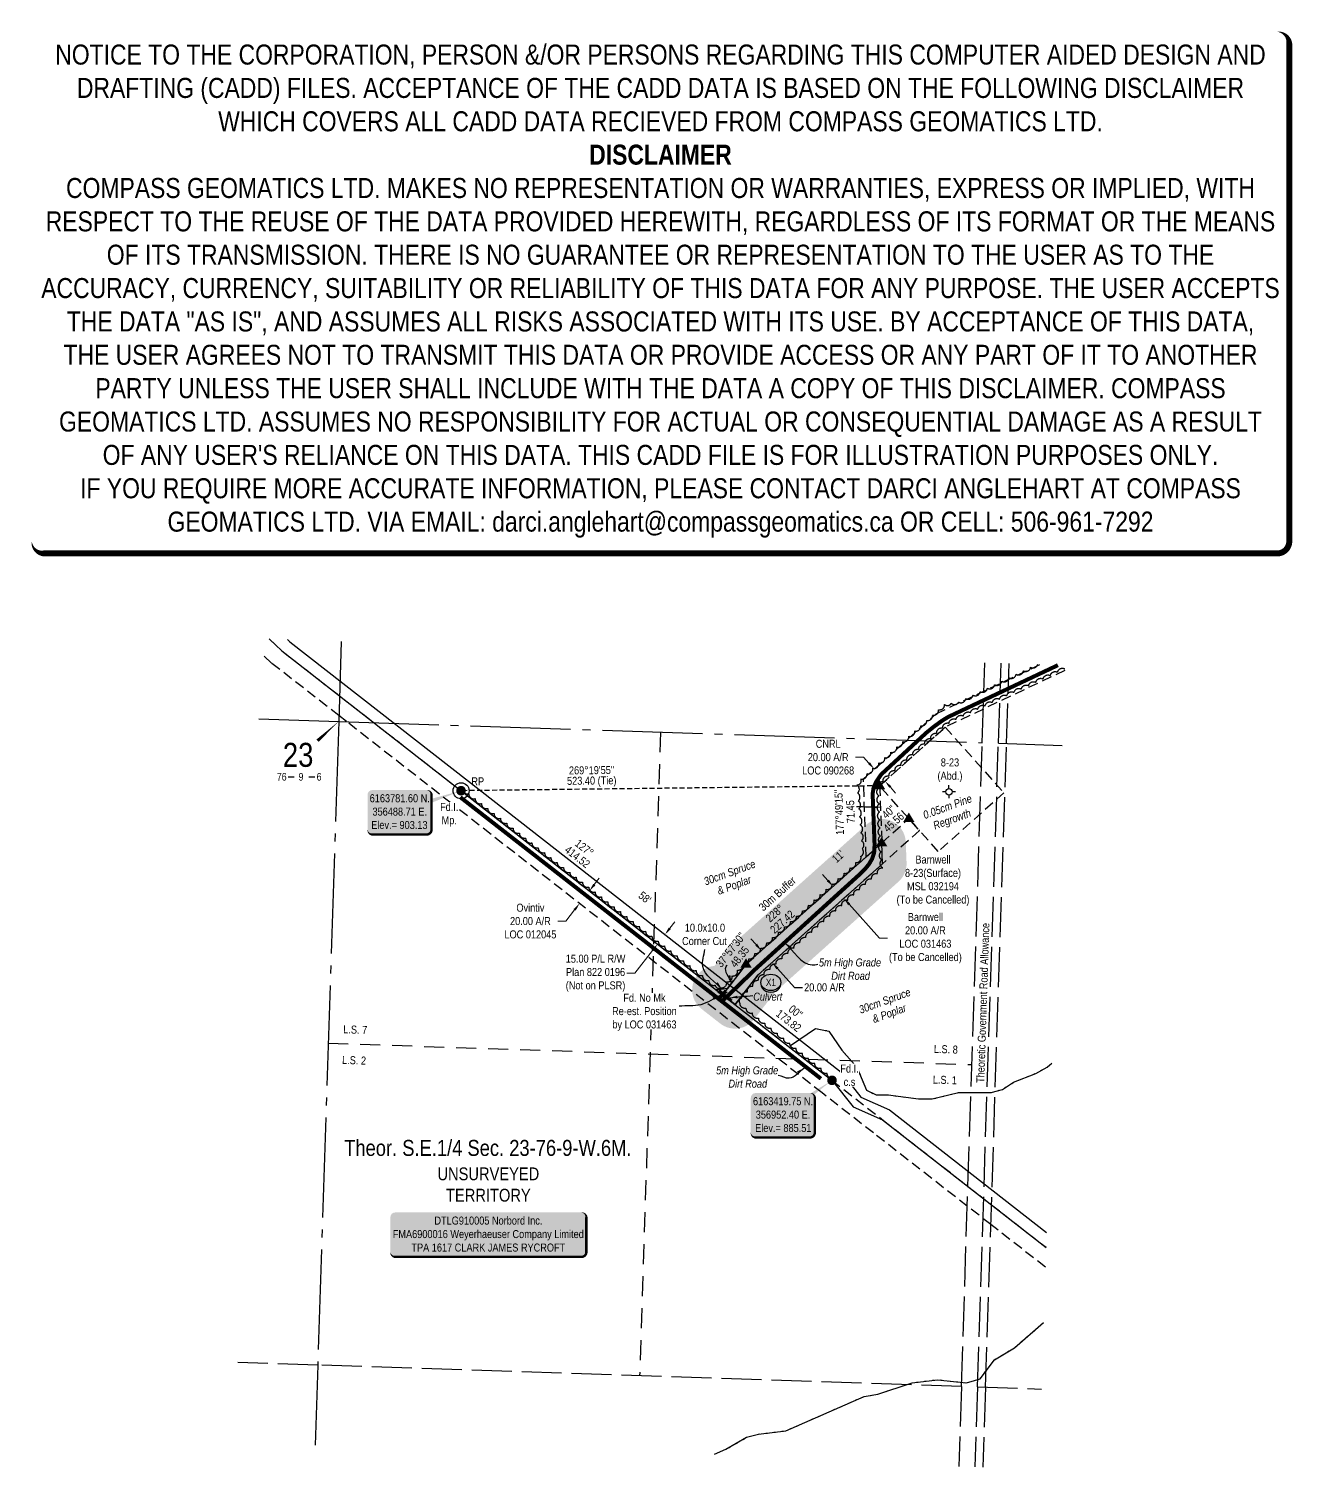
# Model space of a CAD drawing. Extents: x 355948 to 357528, y 6162936 to 6164733.
import ezdxf
from ezdxf.enums import TextEntityAlignment as Align

# ---------------------------------------------------------------- set-up
doc = ezdxf.new("R2010")
doc.units = 0
doc.header["$LTSCALE"] = 5
doc.header["$PDMODE"] = 34
doc.header["$PDSIZE"] = 0.03
for name, pattern in [('0', [1, 1, 0]), ('foc-ACCESSROAD', [3.75, 2.5, -1.25]), ('foc-LSD', [8, 5, -3]), ('foc-QUARTERLINE', [33, 25, -3, 2, -3]), ('foc-TIELINE', [1.875, 1.25, -0.625]), ('foc-TRAV', [1.875, 1.25, -0.625]), ('foc-UNSURVEYED', [12.5, 10, -2.5]), ('foc-WHEELTRACKS', [2, 0.4, -1.6])]:
    doc.linetypes.add(name, pattern=pattern)
doc.layers.get('Defpoints').update_dxf_attribs({"color": 9})
for name, color, linetype in [('10', 1, 'Continuous'), ('35', 37, 'Continuous'), ('9', 3, 'Continuous'), ('AS-ROADS', 254, 'Continuous'), ('AS-SURFACE IMPACT', 7, 'Continuous'), ('C-AR', 13, 'foc-ACCESSROAD'), ('C-SYMBOL', 7, 'Continuous'), ('DETAIL-T', 7, 'Continuous'), ('F-AR', 190, 'foc-ACCESSROAD'), ('F-RW', 190, 'Continuous'), ('F-WS', 190, 'foc-ACCESSROAD'), ('F-WS-S', 190, 'Continuous'), ('L-BD', 7, 'Continuous'), ('L-BD1', 253, 'Continuous'), ('L-MON', 1, 'Continuous'), ('L-QSEC', 8, 'foc-QUARTERLINE'), ('L-ROAD-T', 7, 'Continuous'), ('L-SECLBL', 7, 'Continuous'), ('L-SECTION-LSD', 7, 'foc-LSD'), ('L-TIE', 7, 'foc-TIELINE'), ('L-UNS-T', 3, 'Continuous'), ('L-USEC', 7, 'foc-UNSURVEYED'), ('P-BUFFER-H 30m', 51, 'Continuous'), ('P-BUFFER-T', 40, 'Continuous'), ('P-CROSSINGS', 250, 'Continuous'), ('P-PROPOSED', 10, 'Continuous'), ('P-PROPOSED-H', 21, 'Continuous'), ('P-TRAV', 4, 'foc-TRAV'), ('P-TXT', 4, 'Continuous'), ('T-BUSH', 110, '0'), ('T-BUSH-T', 110, 'Continuous'), ('T-WATER-P3', 160, 'foc-WHEELTRACKS')]:
    doc.layers.add(name, color=color, linetype=linetype)
for name, color, linetype, lineweight in [('AS-GENERAL', 48, 'Continuous', 18), ('C-AR-T', 13, 'Continuous', 9), ('F-AR-T', 190, 'Continuous', 9), ('F-RW-T', 190, 'Continuous', 9), ('T-TEXT', 48, 'Continuous', 18)]:
    doc.layers.add(name, color=color, linetype=linetype, lineweight=lineweight)
doc.layers.add('DISCLAIMER', color=7, linetype='Continuous', plot=False)
doc.styles.add('100L', font='', dxfattribs={"height": 11})
doc.styles.add('175L', font='', dxfattribs={"height": 20})
doc.styles.add('80', font='', dxfattribs={"height": 10})
doc.styles.add('80CG', font='', dxfattribs={"height": 10})
doc.styles.add('80L', font='', dxfattribs={"height": 10})
doc.styles.add('80LS', font='', dxfattribs={"height": 10})
doc.styles.add('Crossing', font='', dxfattribs={"height": 10})
doc.styles.add('foc-LtypeFont', font='', dxfattribs={"height": 7.35})
doc.styles.add('SIMPLEX', font='')
doc.styles.get('100L').set_extended_font_data('Arial Narrow')
doc.styles.get('175L').set_extended_font_data('Arial Narrow')
doc.styles.get('80').set_extended_font_data('Arial Narrow')
doc.styles.get('80CG').set_extended_font_data('Arial Narrow')
doc.styles.get('80L').set_extended_font_data('Arial Narrow')
doc.styles.get('80LS').set_extended_font_data('Arial Narrow', italic=True)
doc.styles.get('Crossing').set_extended_font_data('Arial Narrow')
doc.styles.get('foc-LtypeFont').set_extended_font_data('Arial Narrow')
doc.styles.get('SIMPLEX').set_extended_font_data('Arial Narrow')
doc.linetypes.add('foc-TOPO-flowdirection-NOLINE', pattern='A,0,[">",foc-LtypeFont,S=0.3,R=0,X=0,Y=-0.945],-20,[">",foc-LtypeFont,S=0.3,R=0,X=0,Y=-0.945],0', length=20)
doc.dimstyles.new('Compass 5 000', dxfattribs={"dimscale": 5, "dimtxt": 9, "dimasz": 2, "dimexe": 0.2, "dimexo": 0.0625, "dimgap": 0.5, "dimtad": 0, "dimtih": 1, "dimtoh": 1, "dimzin": 0, "dimdsep": 46, "dimtxsty": '80CG', "dimcen": 0.1, "dimse1": 1, "dimse2": 1, "dimclrd": 256, "dimclrt": 256, "dimaunit": 1, "dimadec": 4, "dimazin": 0, "dimtfac": 0.06, "dimtofl": 0, "dimtmove": 0, "dimatfit": 1, "dimfxl": 0.2, "dimtolj": 1, "dimtzin": 0, "dimlwd": -1, "dimarcsym": 0})

# ---------------------------------------------------------------- blocks, each defined once
blk = doc.blocks.new('L-SECLBL')
at = {"layer": '9', "color": 7}
for p, q in [((-5.1, -27.8), (-12.3, -27.8)), ((20.7, -27.8), (13.5, -27.8))]:
    blk.add_line(p, q, dxfattribs=at)
at = {"layer": '10', "color": 2, "style": 'SIMPLEX'}
blk.add_attdef('SEC', text='', height=30, dxfattribs=at).set_placement((0, 0), align=Align.MIDDLE)
at = {"layer": '10', "color": 5, "style": '80L'}
blk.add_attdef('TWP', text='', height=9.5, dxfattribs=at).set_placement((-14.4, -27.4), align=Align.MIDDLE_RIGHT)
blk.add_attdef('RGE', text='', height=9.5, dxfattribs=at).set_placement((3.6, -27.4), align=Align.MIDDLE_CENTER)
blk.add_attdef('MER', text='', height=9.5, dxfattribs=at).set_placement((23.2, -27.4), align=Align.MIDDLE_LEFT)
blk = doc.blocks.new('*U33')
h = blk.add_hatch(color=255)
edge = h.paths.add_edge_path()
edge.add_line((-116.5, -28.5), (116.5, -28.5))
edge.add_arc((116.5, -22.5), 6, 270, 360)
edge.add_line((122.5, -22.5), (122.5, 21))
edge.add_arc((116.5, 21), 6, 0, 90)
edge.add_line((116.5, 27), (-116.5, 27))
edge.add_arc((-116.5, 21), 6, 90, 180)
edge.add_line((-122.5, 21), (-122.5, -22.5))
edge.add_arc((-116.5, -22.5), 6, 180, 270)
at = {"color": 44, "flags": 128}
blk.add_lwpolyline([(-116.5, -28.5, 3, 3, 0), (116.5, -28.5, 3, 3, 0.414214), (122.5, -22.5, 3, 3, 0), (122.5, 21, 3, 0, 0.414214), (116.5, 27, 0, 0, 0), (-116.5, 27, 0, 0, 0.414214), (-122.5, 21, 0, 0, 0), (-122.5, -22.5, 0, 3, 0.414214)], format="xyseb", close=True, dxfattribs=at)
at = {"color": 44, "style": '80'}
blk.add_attdef('ENTER_TEXT_001', (-36, -5), '', height=10, dxfattribs=at)
blk = doc.blocks.new('*D34')
at = {"layer": 'Defpoints', "color": 0, "transparency": 16777216}
for p in [(356622.1, 6163677.6), (356609.7, 6163661.8), (356636.8, 6163640.7)]:
    blk.add_point(p, dxfattribs=at)
at = {"layer": 'F-AR-T', "transparency": 16777216}
for p, q in [((356655.3, 6163664.3), (356661.4, 6163672.2)), ((356630.7, 6163632.8), (356619.7, 6163618.7)), ((356619.7, 6163618.7), (356609.7, 6163618.7))]:
    blk.add_line(p, q, dxfattribs=at)
for points in [[(356654, 6163665.4), (356656.6, 6163663.3), (356649.1, 6163656.4)], [(356629.4, 6163633.8), (356632, 6163631.8), (356636.8, 6163640.7)]]:
    blk.add_solid(points, dxfattribs=at)
at = {"layer": 'F-AR-T', "transparency": 16777216, "insert": (356575.4, 6163618.7), "char_height": 10, "attachment_point": 5, "style": '80CG'}
blk.add_mtext('\\A1;Ovintiv\\P20.00 A/R\\PLOC 012045', dxfattribs=at)
blk = doc.blocks.new('*D35')
at = {"layer": 'Defpoints', "color": 0, "transparency": 16777216}
for p in [(356967.2, 6163647.1), (356893.8, 6163608.3), (356907.1, 6163593.4)]:
    blk.add_point(p, dxfattribs=at)
at = {"layer": 'F-AR-T', "transparency": 16777216}
for p, q in [((356947.2, 6163669.5), (356940.5, 6163676.9)), ((356973.9, 6163639.7), (357011.7, 6163597.3)), ((357011.7, 6163597.3), (357021.7, 6163597.3))]:
    blk.add_line(p, q, dxfattribs=at)
for points in [[(356948.4, 6163670.6), (356945.9, 6163668.4), (356953.9, 6163662)], [(356975.1, 6163640.8), (356972.6, 6163638.5), (356967.2, 6163647.1)]]:
    blk.add_solid(points, dxfattribs=at)
at = {"layer": 'F-AR-T', "transparency": 16777216, "insert": (357069.1, 6163597.3), "char_height": 10, "attachment_point": 5, "style": '80CG'}
blk.add_mtext('\\A1;Barnwell\\P20.00 A/R\\PLOC 031463\\P(To be Cancelled)', dxfattribs=at)
blk = doc.blocks.new('GABD')
for p, q in [((-0.81, 0), (-1.62, 0)), ((0, 0.81), (0, 1.62)), ((1.62, 0), (0.81, 0)), ((0, -0.81), (0, -1.62))]:
    blk.add_line(p, q)
blk.add_circle((0, 0), 0.8)
blk = doc.blocks.new('*D36')
at = {"layer": 'Defpoints', "color": 0, "transparency": 16777216}
for p in [(356726.1, 6163596.4), (356735.3, 6163608.2), (356734.3, 6163590)]:
    blk.add_point(p, dxfattribs=at)
at = {"layer": 'F-RW-T', "transparency": 16777216}
for p, q in [((356749.6, 6163609.7), (356755.8, 6163617.6)), ((356728.1, 6163582.1), (356705.9, 6163553.6)), ((356705.9, 6163553.6), (356695.9, 6163553.6))]:
    blk.add_line(p, q, dxfattribs=at)
for points in [[(356748.3, 6163610.7), (356751, 6163608.7), (356743.5, 6163601.8)], [(356726.8, 6163583.1), (356729.4, 6163581.1), (356734.3, 6163590)]]:
    blk.add_solid(points, dxfattribs=at)
at = {"layer": 'F-RW-T', "transparency": 16777216, "insert": (356656.8, 6163553.6), "char_height": 10, "attachment_point": 5, "style": '80CG'}
blk.add_mtext('\\A1;15.00 P/L R/W\\PPlan 822 0196\\P(Not on PLSR)', dxfattribs=at)
blk = doc.blocks.new('fdia')
at = {"color": 255, "const_width": 1}
blk.add_lwpolyline([(-0.5, 0, 1), (0.5, 0, 1)], format="xyb", close=True, dxfattribs=at)
blk = doc.blocks.new('Fdiaa')
blk.add_blockref('fdia', (0, 0))
blk = doc.blocks.new('fdib')
at = {"color": 1, "const_width": 1.6}
blk.add_lwpolyline([(-0.4, 0, 1), (0.4, 0, 1)], format="xyb", close=True, dxfattribs=at)
at = {"color": 1}
blk.add_circle((0, 0), 0.8, dxfattribs=at)
blk = doc.blocks.new('Fdibb')
blk.add_blockref('fdib', (0, 0))
blk = doc.blocks.new('fdicc')
for name in ['Fdibb', 'Fdiaa']:
    blk.add_blockref(name, (0, 0))
blk = doc.blocks.new('FDI')
blk.add_blockref('fdicc', (0, 0))
blk = doc.blocks.new('STRIA')
blk.add_hatch(color=255).paths.add_polyline_path([(-0.04, 1.52), (-1.47, -0.87), (1.39, -0.87)])
blk = doc.blocks.new('STRIAA')
blk.add_blockref('STRIA', (0, 0))
blk = doc.blocks.new('STRIB')
at = {"color": 1}
blk.add_solid([(-1.12, -0.67), (-0.04, 1.13), (1.04, -0.67)], dxfattribs=at)
blk = doc.blocks.new('STRIBB')
blk.add_blockref('STRIB', (0, 0))
blk = doc.blocks.new('STRICC')
for name in ['STRIAA', 'STRIBB']:
    blk.add_blockref(name, (0, 0))
blk = doc.blocks.new('fdspike')
blk.add_blockref('STRICC', (0, 0))
blk = doc.blocks.new('TEMP')
h = blk.add_hatch(color=255)
h.dxf.hatch_style = 1
h.paths.add_polyline_path([(0, 0.25), (-0.67, 1.15), (-0.67, 0.67), (-1.15, 0.67), (-0.25, 0), (-1.15, -0.67), (-0.67, -0.67), (-0.67, -1.15), (0, -0.25), (0.67, -1.15), (0.67, -0.67), (1.15, -0.67), (0.25, 0), (1.15, 0.67), (0.67, 0.67), (0.67, 1.15)])
h.paths.add_polyline_path([(0.57, 0.85), (0.57, 0.57), (0.85, 0.57), (0.08, 0), (0.85, -0.57), (0.57, -0.57), (0.57, -0.85), (0, -0.08), (-0.57, -0.85), (-0.57, -0.57), (-0.85, -0.57), (-0.08, 0), (-0.85, 0.57), (-0.57, 0.57), (-0.57, 0.85), (0, 0.08)], flags=16)
h = blk.add_hatch(color=1)
h.dxf.hatch_style = 1
h.paths.add_polyline_path([(0, 0.08), (-0.57, 0.85), (-0.57, 0.57), (-0.85, 0.57), (-0.08, 0), (-0.85, -0.57), (-0.57, -0.57), (-0.57, -0.85), (0, -0.08), (0.57, -0.85), (0.57, -0.57), (0.85, -0.57), (0.08, 0), (0.85, 0.57), (0.57, 0.57), (0.57, 0.85)])
at = {"color": 1}
for p, q in [((-0.08, 0), (0.08, 0)), ((0, 0.08), (0, -0.08))]:
    blk.add_line(p, q, dxfattribs=at)
at = {"color": 255, "flags": 128}
blk.add_lwpolyline([(-0.25, 0), (-1.15, 0.67), (-0.67, 0.67), (-0.67, 1.15), (0, 0.25), (0.67, 1.15), (0.67, 0.67), (1.15, 0.67), (0.25, 0), (1.15, -0.67), (0.67, -0.67), (0.67, -1.15), (0, -0.25), (-0.67, -1.15), (-0.67, -0.67), (-1.15, -0.67)], close=True, dxfattribs=at)
at = {"color": 1, "flags": 128}
blk.add_lwpolyline([(-0.08, 0), (-0.85, 0.57), (-0.57, 0.57), (-0.57, 0.85), (0, 0.08), (0.57, 0.85), (0.57, 0.57), (0.85, 0.57), (0.08, 0), (0.85, -0.57), (0.57, -0.57), (0.57, -0.85), (0, -0.08), (-0.57, -0.85), (-0.57, -0.57), (-0.85, -0.57)], close=True, dxfattribs=at)
blk = doc.blocks.new('*D37')
at = {"layer": 'Defpoints', "color": 0, "transparency": 16777216}
for p in [(356903.5, 6163617), (356916.9, 6163602.1), (356877.5, 6163566.9)]:
    blk.add_point(p, dxfattribs=at)
at = {"layer": 'P-TXT', "transparency": 16777216}
for p, q in [((356857.5, 6163589.3), (356850.9, 6163596.7)), ((356884.2, 6163559.5), (356905.3, 6163535.9)), ((356905.3, 6163535.9), (356915.3, 6163535.9))]:
    blk.add_line(p, q, dxfattribs=at)
for points in [[(356858.8, 6163590.4), (356856.3, 6163588.2), (356864.2, 6163581.8)], [(356885.4, 6163560.6), (356883, 6163558.4), (356877.5, 6163566.9)]]:
    blk.add_solid(points, dxfattribs=at)
at = {"layer": 'P-TXT', "transparency": 16777216, "insert": (356943, 6163535.9), "char_height": 10, "width": 254.456, "attachment_point": 5, "style": '80CG'}
blk.add_mtext('\\A1;20.00 A/R', dxfattribs=at)
blk = doc.blocks.new('*D38')
at = {"layer": 'C-AR-T', "transparency": 16777216}
for p, q in [((356991.9, 6163823.5), (356981.9, 6163823.5)), ((356998.6, 6163816), (356991.9, 6163823.5)), ((357025.3, 6163786.2), (357031.9, 6163778.7))]:
    blk.add_line(p, q, dxfattribs=at)
for points in [[(356999.8, 6163817.1), (356997.4, 6163814.9), (357005.3, 6163808.6)], [(357026.5, 6163787.3), (357024, 6163785.1), (357018.6, 6163793.6)]]:
    blk.add_solid(points, dxfattribs=at)
at = {"layer": 'Defpoints', "color": 0, "transparency": 16777216}
for p in [(357005.3, 6163808.6), (357015, 6163817.3), (357028.3, 6163802.4)]:
    blk.add_point(p, dxfattribs=at)
at = {"layer": 'C-AR-T', "transparency": 16777216, "insert": (356947.6, 6163823.5), "char_height": 10, "attachment_point": 5, "style": '80CG'}
blk.add_mtext('\\A1;CNRL\\P20.00 A/R\\PLOC 090268', dxfattribs=at)
blk = doc.blocks.new('*U39')
at = {"layer": '35', "color": 3}
blk.add_circle((0, 0), 10, dxfattribs=at)
at = {"layer": '35', "color": 3, "style": '80'}
blk.add_attdef('RP_001', (12.9, 6.7), '', height=10, dxfattribs=at)
blk = doc.blocks.new('xing2')
h = blk.add_hatch(color=50)
h.dxf.hatch_style = 1
edge = h.paths.add_edge_path()
edge.add_ellipse((0, 0), major_axis=(-12.5, 0), ratio=0.816297, start_angle=0, end_angle=360)
h = blk.add_hatch(color=250)
h.dxf.hatch_style = 1
edge = h.paths.add_edge_path()
edge.add_ellipse((0, -2), major_axis=(-12.5, 0), ratio=0.816297, start_angle=0, end_angle=180)
edge.add_line((12.5, -2), (12.5, 0))
edge.add_ellipse((0, 0), major_axis=(-12.5, 0), ratio=0.816297, start_angle=0, end_angle=180, ccw=False)
edge.add_line((-12.5, 0), (-12.5, -2))
at = {"color": 250}
blk.add_ellipse((0, 0), major_axis=(-12.5, 0), ratio=0.816297, dxfattribs=at)
blk.add_ellipse((0, -2), major_axis=(-12.5, 0), ratio=0.816297, start_param=0, end_param=3.141593, dxfattribs=at)
at = {"color": 250, "style": 'Crossing'}
blk.add_attdef('CROSSING', text='', height=9, dxfattribs=at).set_placement((0.1, 0), align=Align.MIDDLE_CENTER)
at = {"color": 250, "style": 'Crossing', "flags": 1}
for tag, p in [('OWNER', (0.1, -12.5)), ('DESCRIPTION', (0.1, -25.8)), ('LOCATION', (0.1, -39.3)), ('DWG_REF', (0.1, -52.8))]:
    blk.add_attdef(tag, text='', height=9, dxfattribs=at).set_placement(p, align=Align.MIDDLE_CENTER)
blk = doc.blocks.new('*U40')
h = blk.add_hatch(color=254)
edge = h.paths.add_edge_path()
edge.add_line((-34, -28.5), (34, -28.5))
edge.add_arc((34, -22.5), 6, 270, 360)
edge.add_line((40, -22.5), (40, 21))
edge.add_arc((34, 21), 6, 0, 90)
edge.add_line((34, 27), (-34, 27))
edge.add_arc((-34, 21), 6, 90, 180)
edge.add_line((-40, 21), (-40, -22.5))
edge.add_arc((-34, -22.5), 6, 180, 270)
at = {"color": 1, "flags": 128}
blk.add_lwpolyline([(-34, -28.5, 3, 3, 0), (34, -28.5, 3, 3, 0.414214), (40, -22.5, 3, 3, 0), (40, 21, 3, 0, 0.414214), (34, 27, 0, 0, 0), (-34, 27, 0, 0, 0.414214), (-40, 21, 0, 0, 0), (-40, -22.5, 0, 3, 0.414214)], format="xyseb", close=True, dxfattribs=at)
blk.add_lwpolyline([(76.9, 26.2, 0, 10, 0), (0, 0, 5, 5, 0)], format="xyseb", dxfattribs=at)
at = {"color": 1, "style": '80'}
blk.add_attdef('ENTER_TEXT_001', (-36, -5), '', height=10, dxfattribs=at)
blk = doc.blocks.new('*U41')
h = blk.add_hatch(color=254)
edge = h.paths.add_edge_path()
edge.add_line((-34, -28.5), (34, -28.5))
edge.add_arc((34, -22.5), 6, 270, 360)
edge.add_line((40, -22.5), (40, 21))
edge.add_arc((34, 21), 6, 0, 90)
edge.add_line((34, 27), (-34, 27))
edge.add_arc((-34, 21), 6, 90, 180)
edge.add_line((-40, 21), (-40, -22.5))
edge.add_arc((-34, -22.5), 6, 180, 270)
at = {"color": 1, "flags": 128}
blk.add_lwpolyline([(61.5, 42.8, 0, 10, 0), (0, 0, 5, 5, 0)], format="xyseb", dxfattribs=at)
blk.add_lwpolyline([(-34, -28.5, 3, 3, 0), (34, -28.5, 3, 3, 0.414214), (40, -22.5, 3, 3, 0), (40, 21, 3, 0, 0.414214), (34, 27, 0, 0, 0), (-34, 27, 0, 0, 0.414214), (-40, 21, 0, 0, 0), (-40, -22.5, 0, 3, 0.414214)], format="xyseb", close=True, dxfattribs=at)
at = {"color": 1, "style": '80'}
blk.add_attdef('ENTER_TEXT_001', (-36, -5), '', height=10, dxfattribs=at)
blk = doc.blocks.new('Disclaimer_Legal')
at = {"layer": 'DISCLAIMER', "color": 254, "flags": 128}
blk.add_lwpolyline([(-3612.9, -1104.6, 37.5, 37.5, 0), (4096.1, -1104.6, 37.5, 37.5, 0.414214), (4171.1, -1029.6, 37.5, 37.5, 0), (4171.1, 2078.7, 37.5, 0, 0.414214), (4096.1, 2153.7, 0, 0, 0), (-3612.9, 2153.7, 0, 0, 0.414214), (-3687.9, 2078.7, 0, 0, 0), (-3687.9, -1029.6, 0, 37.5, 0.414214)], format="xyseb", close=True, dxfattribs=at)
at = {"layer": 'DISCLAIMER', "color": 254, "insert": (241.6, 533.9), "char_height": 125, "width": 7717.568, "attachment_point": 5, "style": '80'}
blk.add_mtext('NOTICE TO THE CORPORATION, PERSON &/OR PERSONS REGARDING THIS COMPUTER AIDED DESIGN AND DRAFTING (CADD) FILES. ACCEPTANCE OF THE CADD DATA IS BASED ON THE FOLLOWING DISCLAIMER WHICH COVERS ALL CADD DATA RECIEVED FROM COMPASS GEOMATICS LTD.\\P{\\fArial Narrow|b1|i0|c0|p34;DISCLAIMER}\\PCOMPASS GEOMATICS LTD. MAKES NO REPRESENTATION OR WARRANTIES, EXPRESS OR IMPLIED, WITH RESPECT TO THE REUSE OF THE DATA PROVIDED HEREWITH, REGARDLESS OF ITS FORMAT OR THE MEANS OF ITS TRANSMISSION. THERE IS NO GUARANTEE OR REPRESENTATION TO THE USER AS TO THE ACCURACY, CURRENCY, SUITABILITY OR RELIABILITY OF THIS DATA FOR ANY PURPOSE. THE USER ACCEPTS THE DATA "AS IS", AND ASSUMES ALL RISKS ASSOCIATED WITH ITS USE. BY ACCEPTANCE OF THIS DATA, THE USER AGREES NOT TO TRANSMIT THIS DATA OR PROVIDE ACCESS OR ANY PART OF IT TO ANOTHER PARTY UNLESS THE USER SHALL INCLUDE WITH THE DATA A COPY OF THIS DISCLAIMER. COMPASS GEOMATICS LTD. ASSUMES NO RESPONSIBILITY FOR ACTUAL OR CONSEQUENTIAL DAMAGE AS A RESULT OF ANY USER\'S RELIANCE ON THIS DATA. THIS CADD FILE IS FOR ILLUSTRATION PURPOSES ONLY.\\PIF YOU REQUIRE MORE ACCURATE INFORMATION, PLEASE CONTACT DARCI ANGLEHART AT COMPASS GEOMATICS LTD. VIA EMAIL: darci.anglehart@compassgeomatics.ca OR CELL: 506-961-7292', dxfattribs=at)

msp = doc.modelspace()

# ---------------------------------------------------------------- hatches: boundary and pattern name
at = {"layer": 'P-BUFFER-H 30m'}
h = msp.add_hatch(color=256, dxfattribs=at)
h.dxf.hatch_style = 1
edge = h.paths.add_edge_path()
edge.add_line((356789.08, 6163509.162), (356812.726, 6163490.713))
edge.add_arc((356831.174, 6163514.359), 29.991, 232.038514, 322.041339)
edge.add_line((356854.821, 6163495.911), (356881.802, 6163530.496))
edge.add_line((356881.802, 6163530.496), (357035.599, 6163668.033))
edge.add_arc((357015.606, 6163690.389), 29.991, 311.805534, 362.179529)
edge.add_line((357045.576, 6163691.53), (357044.589, 6163717.47))
edge.add_arc((357014.619, 6163716.33), 29.991, 2.179529, 131.805534)
edge.add_line((356994.627, 6163738.686), (356825.152, 6163587.128))
edge.add_arc((356845.144, 6163564.772), 29.991, 131.805534, 142.041339)
edge.add_line((356821.497, 6163583.22), (356805.554, 6163562.783))
edge.add_line((356805.554, 6163562.783), (356803.854, 6163562.573))
edge.add_arc((356807.528, 6163532.808), 29.991, 97.037101, 232.038514)
at = {"layer": 'P-PROPOSED-H'}
h = msp.add_hatch(color=256, dxfattribs=at)
h.dxf.hatch_style = 1
h.paths.add_polyline_path([(356807.528, 6163532.808), (356831.174, 6163514.359), (356859.807, 6163551.062), (357015.606, 6163690.389), (357014.619, 6163716.33), (356845.144, 6163564.772), (356821.559, 6163534.539)])

# ---------------------------------------------------------------- linework, layer by layer
at = {"layer": 'AS-GENERAL', "const_width": 1.998, "flags": 128}
msp.add_lwpolyline([(356827.348, 6163519.718), (356811.877, 6163532.546)], dxfattribs=at)
at = {"layer": 'AS-GENERAL', "flags": 128}
msp.add_lwpolyline([(356827.348, 6163519.718), (356811.877, 6163532.546)], dxfattribs=at)
at = {"layer": 'AS-ROADS', "const_width": 4.999, "flags": 128}
for points in [[(356815.192, 6163518.725), (356856.795, 6163558.924), (356986.865, 6163677.058), (356993.494, 6163683.581), (356998.675, 6163689.917), (357002.512, 6163696.491), (357005.057, 6163704.337), (357005.599, 6163714.117), (357003.166, 6163777.71), (357004.255, 6163784.83), (357007.366, 6163792.414), (357013.801, 6163801.848), (357070.345, 6163854.073), (357080.23, 6163861.986), (357089.75, 6163868.894), (357097.538, 6163873.707), (357234.791, 6163938.429)], [(356938.53, 6163421.856), (356487.782, 6163773.441)]]:
    msp.add_lwpolyline(points, dxfattribs=at)
at = {"layer": 'C-AR'}
msp.add_lwpolyline([(357243.248, 6163931.731), (357093.888, 6163860.978), (357011.933, 6163787.699), (357014.619, 6163716.325), (356995.262, 6163699.015), (356991.599, 6163796.339), (357082.716, 6163877.81), (357212.263, 6163939.177)], dxfattribs=at)
at = {"layer": 'Defpoints', "color": 2}
for centre in [(356815.435, 6163526.638), (356952.404, 6163419.752)]:
    msp.add_circle(centre, 0.0455, dxfattribs=at)
at = {"layer": 'F-AR'}
for points in [[(356248.926, 6163971.184), (356264.781, 6163956.298), (356336.841, 6163900.082), (356379.52, 6163866.784), (356488.713, 6163781.599), (356952.404, 6163419.752), (357016.54, 6163369.819), (357122.285, 6163287.324), (357151.723, 6163264.359), (357219.867, 6163211.197)], [(356476.412, 6163765.836), (356345.566, 6163867.915), (356336.034, 6163875.351), (356251.762, 6163941.095), (356238.532, 6163953.515)], [(357219.065, 6163186.463), (357150.921, 6163239.625), (357121.483, 6163262.59), (357004.241, 6163354.054), (356940.103, 6163403.989), (356476.412, 6163765.836)]]:
    msp.add_lwpolyline(points, dxfattribs=at)
msp.add_lwpolyline([(357061.91, 6163731.793), (357015.596, 6163690.376), (356859.807, 6163551.061), (356831.171, 6163514.358), (356807.525, 6163532.81), (356821.559, 6163534.543), (356845.144, 6163564.772), (356995.262, 6163699.015), (357014.619, 6163716.325), (357048.596, 6163746.709), (357061.91, 6163731.793)], close=True, dxfattribs=at)
at = {"layer": 'F-RW', "flags": 128}
for points in [[(356248.92, 6163971.184), (356264.78, 6163956.294), (356488.713, 6163781.599), (356952.404, 6163419.752), (356978.854, 6163386.533), (357015.419, 6163370.613), (357219.866, 6163211.143)], [(356271.639, 6163970.429), (356274.547, 6163967.699), (356497.939, 6163793.421), (356961.629, 6163431.574), (356964.363, 6163429.441), (356988.365, 6163398.724), (357024.308, 6163382.778), (357220.469, 6163229.747)]]:
    msp.add_lwpolyline(points, dxfattribs=at)
at = {"layer": 'F-WS'}
msp.add_lwpolyline([(357093.888, 6163860.978), (357167.186, 6163779.088), (357085.193, 6163705.748), (357011.933, 6163787.699)], close=True, dxfattribs=at)
at = {"layer": 'L-QSEC'}
for p, q in [((356339.064, 6163968.189), (356335.802, 6163868.24)), ((356235.857, 6163871.56), (356335.802, 6163868.24)), ((356335.802, 6163868.24), (356309.556, 6163064.134)), ((356335.802, 6163868.24), (357140.268, 6163841.513)), ((357160.378, 6163840.86), (357240.213, 6163838.203)), ((356309.556, 6163064.134), (356306.294, 6162964.188))]:
    msp.add_line(p, q, dxfattribs=at)
at = {"layer": 'L-SECLBL', "flags": 128}
msp.add_lwpolyline([(356335.802, 6163868.24, 0, 4, 0), (356309.317, 6163844.058, 0, 0, 0)], format="xyseb", dxfattribs=at)
at = {"layer": 'L-SECTION-LSD'}
for p, q in [((356738.035, 6163854.877), (356711.866, 6163050.78)), ((356322.679, 6163466.187), (357127.222, 6163439.469))]:
    msp.add_line(p, q, dxfattribs=at)
at = {"layer": 'L-TIE'}
msp.add_line((357011.933, 6163787.699), (356488.713, 6163781.599), dxfattribs=at)
at = {"layer": 'L-USEC'}
for p, q in [((357140.268, 6163841.513), (357143.512, 6163941.461)), ((357160.378, 6163840.86), (357163.621, 6163940.793)), ((357170.433, 6163840.534), (357173.676, 6163940.459)), ((357114.176, 6163037.426), (357140.268, 6163841.513)), ((357134.285, 6163036.773), (357160.378, 6163840.861)), ((357144.34, 6163036.447), (357170.433, 6163840.534)), ((356309.556, 6163064.134), (356209.611, 6163067.452)), ((357114.176, 6163037.426), (356309.556, 6163064.134)), ((357114.176, 6163037.426), (357110.933, 6162937.48)), ((357134.285, 6163036.773), (357131.042, 6162936.812)), ((357134.285, 6163036.757), (357214.121, 6163034.102)), ((357144.34, 6163036.447), (357141.096, 6162936.478))]:
    msp.add_line(p, q, dxfattribs=at)
at = {"layer": 'P-PROPOSED', "flags": 128}
msp.add_lwpolyline([(356807.528, 6163532.808), (356831.174, 6163514.359), (356859.807, 6163551.062), (357015.606, 6163690.389), (357014.619, 6163716.33), (356845.144, 6163564.772), (356821.559, 6163534.539)], close=True, dxfattribs=at)
at = {"layer": 'P-TRAV'}
msp.add_line((356821.559, 6163534.543), (356815.408, 6163526.658), dxfattribs=at)
at = {"layer": 'T-BUSH', "flags": 128}
for points in [[(356490.533, 6163783.981, 0.52056705), (356498.426, 6163777.846, 0.52056705), (356506.319, 6163771.71, 0.52056705), (356514.212, 6163765.575, 0.52056705), (356522.105, 6163759.44, 0.52056705), (356529.998, 6163753.305, 0.52056705), (356537.891, 6163747.169, 0.52056705), (356545.784, 6163741.034, 0.52056705), (356553.678, 6163734.899, 0.52056705), (356561.571, 6163728.764, 0.52056705), (356569.464, 6163722.628, 0.52056705), (356577.357, 6163716.493, 0.52056705), (356585.25, 6163710.358, 0.52056705), (356593.143, 6163704.223, 0.52056705), (356601.036, 6163698.087, 0.52056705), (356608.93, 6163691.952, 0.52056705), (356616.823, 6163685.817, 0.52056705), (356624.716, 6163679.681, 0.52056705), (356632.609, 6163673.546, 0.52056705), (356640.502, 6163667.411, 0.52056705), (356648.395, 6163661.276, 0.52056705), (356656.288, 6163655.14, 0.52056705), (356664.181, 6163649.005, 0.52056705), (356672.075, 6163642.87, 0.52056705), (356679.968, 6163636.735, 0.52056705), (356687.861, 6163630.599, 0.52056705), (356695.754, 6163624.464, 0.52056705), (356703.647, 6163618.329, 0.52056705), (356711.54, 6163612.194, 0.52056705), (356719.433, 6163606.058, 0.52056705), (356727.326, 6163599.923, 0.52056705), (356735.22, 6163593.788, 0.52056705), (356743.113, 6163587.652, 0.52056705), (356751.006, 6163581.517, 0.52056705), (356758.899, 6163575.382, 0.52056705), (356766.792, 6163569.247, 0.52056705), (356774.685, 6163563.111, 0.52056705), (356782.578, 6163556.976, 0.52056705), (356790.471, 6163550.841, 0.52056705), (356798.365, 6163544.706, 0.52056705), (356806.258, 6163538.57, 0.52056705), (356813.904, 6163535.487, 0.52056705), (356820.706, 6163542.812, 0.52056705), (356827.509, 6163550.138, 0.52056705), (356834.312, 6163557.464, 0.52056705), (356841.114, 6163564.79, 0.52056705), (356848.372, 6163571.652, 0.52056705), (356855.814, 6163578.328, 0.52056705), (356863.256, 6163585.003, 0.52056705), (356870.697, 6163591.679, 0.52056705), (356878.139, 6163598.355, 0.52056705), (356885.58, 6163605.031, 0.52056705), (356893.022, 6163611.706, 0.52056705), (356900.464, 6163618.382, 0.52056705), (356907.905, 6163625.058, 0.52056705), (356915.347, 6163631.734, 0.52056705), (356922.788, 6163638.409, 0.52056705), (356930.23, 6163645.085, 0.52056705), (356937.672, 6163651.761, 0.52056705), (356945.113, 6163658.437, 0.52056705), (356952.555, 6163665.112, 0.52056705), (356959.996, 6163671.788, 0.52056705), (356967.438, 6163678.464, 0.52056705), (356974.88, 6163685.139, 0.52056705), (356982.321, 6163691.815, 0.52056705), (356988.394, 6163699.643, 0.52056705), (356990.097, 6163708.992, 0.52056705), (356989.275, 6163718.956, 0.52056705), (356988.453, 6163728.919, 0.52056705), (356987.631, 6163738.882, 0.52056705), (356986.809, 6163748.846, 0.52056705), (356985.987, 6163758.809, 0.52056705), (356985.165, 6163768.772, 0.52056705), (356984.343, 6163778.735, 0.52056705), (356983.521, 6163788.699, 0.52056705), (356988.657, 6163796.283, 0.52056705), (356996.116, 6163802.939, 0.52056705), (357003.575, 6163809.595, 0.52056705), (357011.034, 6163816.251, 0.52056705), (357018.493, 6163822.907, 0.52056705), (357025.952, 6163829.563, 0.52056705), (357033.411, 6163836.22, 0.52056705), (357040.871, 6163842.876, 0.52056705), (357048.33, 6163849.532, 0.52056705), (357055.789, 6163856.188, 0.52056705), (357063.248, 6163862.844, 0.52056705), (357070.707, 6163869.501, 0.52056705), (357078.166, 6163876.157, 0.52056705), (357085.625, 6163882.813, 0.52056705), (357093.084, 6163889.469, 0.52056705), (357101.502, 6163890.837, 0.52056705), (357110.623, 6163892.232, 0.52056705), (357119.624, 6163896.581, 0.52056705), (357128.626, 6163900.93, 0.52056705), (357137.627, 6163905.279, 0.52056705), (357146.629, 6163909.628, 0.52056705), (357155.63, 6163913.977, 0.52056705), (357164.632, 6163918.327, 0.52056705), (357173.633, 6163922.676, 0.52056705), (357182.635, 6163927.025, 0.52056705), (357191.636, 6163931.374, 0.52056705), (357200.638, 6163935.723, 0.47838885), (357209.453, 6163939.271, 0.47838885)], [(356954.288, 6163422.092, -0.52056705), (356946.5, 6163428.361, -0.52056705), (356938.713, 6163434.63, -0.52056705), (356930.926, 6163440.899, -0.52056705), (356923.139, 6163447.168, -0.52056705), (356915.351, 6163453.438, -0.52056705), (356907.564, 6163459.707, -0.52056705), (356899.777, 6163465.976, -0.52056705), (356891.99, 6163472.245, -0.52056705), (356884.202, 6163478.514, -0.52056705), (356876.415, 6163484.783, -0.52056705), (356868.628, 6163491.052, -0.52056705), (356860.84, 6163497.321, -0.52056705), (356853.053, 6163503.59, -0.52056705), (356845.266, 6163509.859, -0.52056705), (356837.479, 6163516.128, -0.52056705), (356839.753, 6163523.061, -0.52056705), (356846.649, 6163530.299, -0.52056705), (356853.545, 6163537.537, -0.52056705), (356860.441, 6163544.775, -0.52056705), (356867.54, 6163551.803, -0.52056705), (356875.003, 6163558.454, -0.52056705), (356882.466, 6163565.106, -0.52056705), (356889.93, 6163571.758, -0.52056705), (356897.393, 6163578.409, -0.52056705), (356904.856, 6163585.061, -0.52056705), (356912.319, 6163591.713, -0.52056705), (356919.782, 6163598.364, -0.52056705), (356927.245, 6163605.016, -0.52056705), (356934.709, 6163611.668, -0.52056705), (356942.172, 6163618.319, -0.52056705), (356949.635, 6163624.971, -0.52056705), (356957.098, 6163631.623, -0.52056705), (356964.561, 6163638.274, -0.52056705), (356972.024, 6163644.926, -0.52056705), (356979.487, 6163651.577, -0.52056705), (356986.951, 6163658.229, -0.52056705), (356994.414, 6163664.881, -0.52056705), (357001.877, 6163671.532, -0.52056705), (357009.34, 6163678.184, -0.52056705), (357015.752, 6163685.243, -0.52056705), (357014.713, 6163695.186, -0.52056705), (357013.781, 6163705.136, -0.52056705), (357013.39, 6163715.126, -0.52056705), (357012.999, 6163725.115, -0.52056705), (357012.608, 6163735.105, -0.52056705), (357012.217, 6163745.094, -0.52056705), (357011.825, 6163755.084, -0.52056705), (357011.434, 6163765.073, -0.52056705), (357011.043, 6163775.063, -0.52056705), (357010.938, 6163784.993, -0.52056705), (357016.209, 6163793.289, -0.52056705), (357023.662, 6163799.951, -0.52056705), (357031.116, 6163806.614, -0.52056705), (357038.569, 6163813.277, -0.52056705), (357046.022, 6163819.94, -0.52056705), (357053.475, 6163826.602, -0.52056705), (357060.929, 6163833.265, -0.52056705), (357068.382, 6163839.928, -0.52056705), (357075.835, 6163846.591, -0.52056705), (357083.288, 6163853.253, -0.52056705), (357090.741, 6163859.916, -0.52056705), (357098.629, 6163865.983, -0.52056705), (357107.411, 6163870.739, -0.52056705), (357116.481, 6163874.942, -0.52056705), (357125.552, 6163879.145, -0.52056705), (357134.623, 6163883.348, -0.52056705), (357143.693, 6163887.551, -0.52056705), (357152.764, 6163891.754, -0.52056705), (357161.835, 6163895.957, -0.52056705), (357170.905, 6163900.16, -0.52056705), (357179.976, 6163904.363, -0.52056705), (357189.047, 6163908.566, -0.52056705), (357198.117, 6163912.769, -0.52056705), (357207.188, 6163916.972, -0.52056705), (357216.259, 6163921.175, -0.52056705), (357225.329, 6163925.378, -0.52056705), (357234.4, 6163929.581, -0.51144428), (357243.318, 6163933.87, -0.51144428)]]:
    msp.add_lwpolyline(points, format="xyb", dxfattribs=at)
at = {"layer": 'T-WATER-P3', "flags": 128}
for points in [[(356900.613, 6163463.417), (356931.582, 6163484.395), (356948.565, 6163481.398), (356964.549, 6163457.422), (356983.53, 6163436.444), (356995.517, 6163407.474), (357007.505, 6163401.48), (357022.491, 6163401.48), (357060.453, 6163396.484), (357077.436, 6163396.484), (357110.403, 6163404.476), (357151.363, 6163404.476), (357165.349, 6163408.471), (357179.336, 6163417.461), (357207.308, 6163428.45), (357221.294, 6163436.442), (357227.337, 6163441.386)], [(356805.7, 6162952.944), (356819.686, 6162958.939), (356845.661, 6162973.923), (356860.646, 6162977.919), (356894.612, 6162981.914), (356992.515, 6163024.869), (357009.498, 6163027.866), (357052.456, 6163041.851), (357084.424, 6163045.846), (357120.388, 6163041.85), (357137.372, 6163046.845), (357155.355, 6163070.82), (357180.33, 6163085.805), (357216.817, 6163117.199)]]:
    msp.add_lwpolyline(points, dxfattribs=at)
at = {"layer": 'T-WATER-P3', "linetype": 'foc-TOPO-flowdirection-NOLINE', "flags": 128}
for points in [[(356900.613, 6163463.417), (356931.582, 6163484.395), (356948.565, 6163481.398), (356964.549, 6163457.422), (356983.53, 6163436.444), (356995.517, 6163407.474), (357007.505, 6163401.48), (357022.491, 6163401.48), (357060.453, 6163396.484), (357077.436, 6163396.484), (357110.403, 6163404.476), (357151.363, 6163404.476), (357165.349, 6163408.471), (357179.336, 6163417.461), (357207.308, 6163428.45), (357221.294, 6163436.442), (357227.337, 6163441.386)], [(356805.7, 6162952.944), (356819.686, 6162958.939), (356845.661, 6162973.923), (356860.646, 6162977.919), (356894.612, 6162981.914), (356992.515, 6163024.869), (357009.498, 6163027.866), (357052.456, 6163041.851), (357084.424, 6163045.846), (357120.388, 6163041.85), (357137.372, 6163046.845), (357155.355, 6163070.82), (357180.33, 6163085.805), (357216.817, 6163117.199)]]:
    msp.add_lwpolyline(points, dxfattribs=at)

# ---------------------------------------------------------------- block references
at = {"layer": 'AS-SURFACE IMPACT'}
ref = msp.add_blockref('*U33', (356522.836, 6163227.753), dxfattribs=at)
ref.add_attrib('ENTER_TEXT_001', 'DTLG910005 Norbord Inc.', (356455.397, 6163239.594), dxfattribs={"layer": '0', "color": 44, "height": 10, "style": '80'})
ref.add_attrib('ENTER_TEXT_002', 'FMA6900016 Weyerhaeuser Company Limited', (356403.382, 6163222.75), dxfattribs={"layer": '0', "color": 44, "height": 10, "style": '80'})
ref.add_attrib('ENTER_TEXT_003', 'TPA 1617 CLARK JAMES RYCROFT', (356426.68, 6163205.906), dxfattribs={"layer": '0', "color": 44, "height": 10, "style": '80'})
at = {"layer": 'C-AR-T', "color": 2, "xscale": 0.99971471, "yscale": 0.99971471, "zscale": 0.99971471}
msp.add_blockref('*U39', (356488.713, 6163781.599), dxfattribs=at).add_auto_attribs({'RP_001': 'RP'})
at = {"layer": 'DETAIL-T', "color": 2}
ref = msp.add_blockref('*U40', (356411.814, 6163755.405), dxfattribs=at)
ref.add_attrib('ENTER_TEXT_001', '6163781.60 N.', (356374.519, 6163767.178), dxfattribs={"layer": '0', "color": 1, "height": 10, "style": '80'})
ref.add_attrib('ENTER_TEXT_002', '356488.71 E.', (356377.994, 6163750.47), dxfattribs={"layer": '0', "color": 1, "height": 10, "style": '80'})
ref.add_attrib('ENTER_TEXT_003', 'Elev.= 903.13', (356376.439, 6163733.763), dxfattribs={"layer": '0', "color": 1, "height": 10, "style": '80'})
ref = msp.add_blockref('*U41', (356890.897, 6163376.92), dxfattribs=at)
ref.add_attrib('ENTER_TEXT_001', '6163419.75 N.', (356853.602, 6163388.693), dxfattribs={"layer": '0', "color": 1, "height": 10, "style": '80'})
ref.add_attrib('ENTER_TEXT_002', '356952.40 E.', (356857.077, 6163371.985), dxfattribs={"layer": '0', "color": 1, "height": 10, "style": '80'})
ref.add_attrib('ENTER_TEXT_003', 'Elev.= 885.51', (356856.31, 6163355.277), dxfattribs={"layer": '0', "color": 1, "height": 10, "style": '80'})
at = {"layer": 'F-WS-S', "xscale": 5.000000000000018, "yscale": 5.000000000000018, "zscale": 5.000000000000018}
msp.add_blockref('GABD', (357098.61, 6163780.216), dxfattribs=at)
at = {"layer": 'L-BD', "color": 2, "xscale": 0.2, "yscale": 0.2, "zscale": 0.2}
msp.add_blockref('Disclaimer_Legal', (356689.683, 6164298.934), dxfattribs=at)
at = {"layer": 'L-MON', "color": 2}
for name, p, xscale, yscale, zscale in [('fdspike', (357011.933, 6163787.699), 4.998573550000012, 4.998573550000012, 4.998573550000012), ('fdspike', (357048.596, 6163746.709), 4.99857355, 4.99857355, 4.99857355), ('fdspike', (357014.618, 6163716.358), 4.998573550000012, 4.998573550000012, 4.998573550000012), ('fdspike', (356845.144, 6163564.772), 4.998573550000012, 4.998573550000012, 4.998573550000012), ('TEMP', (356815.408, 6163526.658), 5.000000000000011, 5.000000000000011, 5.000000000000011)]:
    msp.add_blockref(name, p, dxfattribs=dict(at, xscale=xscale, yscale=yscale, zscale=zscale))
at = {"layer": 'L-MON', "xscale": 5.000000000000018, "yscale": 5.000000000000018, "zscale": 5.000000000000018}
for p in [(356488.713, 6163781.599), (356952.404, 6163419.752)]:
    msp.add_blockref('FDI', p, dxfattribs=at)
at = {"layer": 'L-SECLBL', "color": 2}
msp.add_blockref('L-SECLBL', (356285.045, 6163826.417), dxfattribs=at).add_auto_attribs({'SEC': '23', 'TWP': '76', 'RGE': '9', 'MER': '6'})
at = {"layer": 'P-CROSSINGS', "xscale": 0.9993719878031201, "yscale": 0.9993719878031201, "zscale": 0.9993719878031201}
msp.add_blockref('xing2', (356875.885, 6163542.181), dxfattribs=at).add_auto_attribs({'CROSSING': 'X1'})

# ---------------------------------------------------------------- texts
at = {"layer": 'C-SYMBOL', "color": 3, "style": '175L'}
msp.add_text('Theor. S.E.1/4 Sec. 23-76-9-W.6M.', height=20, dxfattribs=at).set_placement((356522.176, 6163319.374), align=Align.BOTTOM_CENTER)
at = {"layer": 'F-AR-T', "char_height": 10, "attachment_point": 5, "style": '80CG'}
for s, insert, width in [('\\A1;8-23\\P(Abd.)', (357099.835, 6163807.122), 22.68527), ('\\A1;Barnwell\\P8-23(Surface)\\PMSL 032194\\P(To be Cancelled)', (357078.595, 6163669.107), 90.45471)]:
    msp.add_mtext(s, dxfattribs=dict(at, insert=insert, width=width))
at = {"layer": 'L-BD', "style": '80L'}
for s, height, rotation, p in [("269°19'55''", 9.99715, 0.668, (356651.926, 6163807.247)), ('523.40 (Tie)', 9.99715, 0.668, (356652.092, 6163793.002)), ('127°', 9.9971, 322.0329, (356642.933, 6163710.2)), ('414.52', 9.9971, 322.0329, (356634.169, 6163698.969)), ("58'", 9.9971, 322.0329, (356718.448, 6163648.109)), ('173.82', 9.9971, 322.0329, (356898.233, 6163494.275)), ("00''", 9.9971, 322.0329, (356906.997, 6163505.506))]:
    msp.add_text(s, height=height, rotation=rotation, dxfattribs=at).set_placement(p, align=Align.MIDDLE)
at = {"layer": 'L-BD1', "style": '80L'}
for s, height, rotation, p in [("177°49'15''", 9.99715, 92.1554, (356961.34, 6163754.798)), ('71.45', 9.9971, 92.1554, (356975.576, 6163755.334)), ('40"', 9.9971, 41.8047, (357023.119, 6163755.155)), ('45.56', 9.9971, 41.8047, (357029.416, 6163742.298)), ("11'", 9.9971, 41.8195, (356960.179, 6163699.485)), ('228°', 9.9971, 41.8195, (356880.767, 6163628.471)), ('227.42', 9.9971, 41.8195, (356890.266, 6163617.854)), ("37°57'30''", 9.9971, 52.0785, (356825.654, 6163582.884)), ('48.35', 9.9971, 52.0785, (356836.892, 6163574.129))]:
    msp.add_text(s, height=height, rotation=rotation, dxfattribs=at).set_placement(p, align=Align.MIDDLE)
at = {"layer": 'L-ROAD-T', "style": '80L'}
msp.add_text('Theoretic Government Road Allowance', height=10, rotation=88.14142, dxfattribs=at).set_placement((357140.941, 6163516.501), align=Align.MIDDLE_CENTER)
at = {"layer": 'L-UNS-T', "color": 3, "insert": (356522.836, 6163289.537), "char_height": 16, "attachment_point": 5, "style": '80L'}
msp.add_mtext_dynamic_manual_height_columns('UNSURVEYED TERRITORY', width=126.41375, gutter_width=47.5, heights=[0], dxfattribs=at)
at = {"layer": 'P-BUFFER-T', "insert": (356859.613, 6163637.717), "char_height": 9.99715, "attachment_point": 1, "rotation": 41.811037, "style": '80L'}
msp.add_mtext_dynamic_manual_height_columns('\\pi0.27843;30m Buffer', width=56.27766, gutter_width=49.986, heights=[0], dxfattribs=at)
at = {"layer": 'P-TXT', "insert": (356764.652, 6163615.47), "char_height": 9.99715, "attachment_point": 1, "style": '80L'}
msp.add_mtext_dynamic_manual_height_columns('\\pi3.7563;10.0x10.0\\P\\pi0.32276;Corner Cut', width=56.03217, gutter_width=49.986, heights=[0], dxfattribs=at)
at = {"layer": 'T-BUSH-T', "char_height": 10, "attachment_point": 2, "rotation": 20, "style": '80LS'}
for s, insert, width in [('0.05cm Pine\\PRegrowth', (357094.951, 6163766.4), 63.497), ('30cm Spruce\\P& Poplar', (356822.674, 6163684.081), 67.3101), ('30cm Spruce\\P& Poplar', (357016.536, 6163523.834), 67.3101)]:
    msp.add_mtext(s, dxfattribs=dict(at, insert=insert, width=width))
at = {"layer": 'T-TEXT', "char_height": 9.99186, "attachment_point": 1, "style": '80L'}
for s, width, insert in [('\\pi0.44868;{\\fArial Narrow|b0|i1|c0|p34;5m High Grade\\P\\pi12.67609; Dirt Road}', 77.43116, (356935.591, 6163572.02)), ('{\\fArial Narrow|b0|i1|c0|p34;Culvert}', 36.81528, (356853.949, 6163529.339)), ('\\pi0.44868;{\\fArial Narrow|b0|i1|c0|p34;5m High Grade\\P\\pi12.67609; Dirt Road}', 77.43116, (356807.086, 6163437.286))]:
    msp.add_mtext_dynamic_manual_height_columns(s, width=width, gutter_width=49.986, heights=[0], dxfattribs=dict(at, insert=insert))

# ---------------------------------------------------------------- dimensions: what is measured, and where the dimension line sits
at = {"layer": 'C-AR-T', "color": 2}
dim = msp.add_linear_dim(base=(357005.261, 6163808.554), p1=(357028.343, 6163802.372), p2=(357015.016, 6163817.277), angle=131.801077, text='CNRL\\P20.00 A/R\\PLOC 090268', dimstyle='Compass 5 000', dxfattribs=at)
dim.commit()
dim.dimension.update_dxf_attribs({"geometry": '*D38', "text_midpoint": (356947.615, 6163823.464), "dimtype": 161})
at = {"layer": 'F-AR-T'}
for base, p1, p2, angle, text, picture, middle in [((356636.825, 6163640.66), (356622.057, 6163677.57), (356609.744, 6163661.787), 232.040676, 'Ovintiv\\P20.00 A/R\\PLOC 012045', '*D34', (356575.382, 6163618.731)), ((356967.189, 6163647.109), (356893.775, 6163608.27), (356907.111, 6163593.363), 311.815618, 'Barnwell\\P20.00 A/R\\PLOC 031463\\P(To be Cancelled)', '*D35', (357069.075, 6163597.306))]:
    dim = msp.add_linear_dim(base=base, p1=p1, p2=p2, angle=angle, text=text, dimstyle='Compass 5 000', dxfattribs=at)
    dim.commit()
    dim.dimension.update_dxf_attribs({"geometry": picture, "text_midpoint": middle, "dimtype": 161})
at = {"layer": 'F-RW-T', "color": 3}
dim = msp.add_linear_dim(base=(356734.262, 6163589.982), p1=(356735.317, 6163608.179), p2=(356726.093, 6163596.355), angle=232.040728, text='15.00 P/L R/W\\PPlan 822 0196\\P(Not on PLSR)', dimstyle='Compass 5 000', dxfattribs=at)
dim.commit()
dim.dimension.update_dxf_attribs({"geometry": '*D36', "text_midpoint": (356656.785, 6163553.589), "dimtype": 161})
at = {"layer": 'P-TXT', "color": 2}
dim = msp.add_linear_dim(base=(356877.534, 6163566.918), p1=(356903.538, 6163617.002), p2=(356916.868, 6163602.1), angle=311.811037, text='20.00 A/R', dimstyle='Compass 5 000', dxfattribs=at)
dim.commit()
dim.dimension.update_dxf_attribs({"geometry": '*D37', "text_midpoint": (356943.032, 6163535.879), "dimtype": 161})

# ---------------------------------------------------------------- leaders
at = {"layer": 'L-BD1', "path_type": 1}
for points in [[(357012.945, 6163760.804), (356983.111, 6163761.431)], [(356826.826, 6163541.305), (356820.142, 6163562.059), (356821.503, 6163564.145)]]:
    msp.add_leader(points, dimstyle='Compass 5 000', override={"dimgap": 0.5, "dimtad": 0}, dxfattribs=at)
at = {"layer": 'L-MON', "path_type": 1}
msp.add_leader([(356813.087, 6163526.22), (356788.354, 6163514.286), (356761.492, 6163512.416)], dimstyle='Compass 5 000', override={"dimgap": 0.5, "dimtad": 0}, dxfattribs=at)
at = {"layer": 'P-TXT', "path_type": 1}
msp.add_leader([(356814.748, 6163533.708), (356790.941, 6163561.862), (356793.347, 6163583.264)], dimstyle='Compass 5 000', override={"dimgap": 0.5, "dimtad": 0}, dxfattribs=at)
at = {"layer": 'T-TEXT', "path_type": 1}
for points in [[(356893.137, 6163591.591), (356927.601, 6163563.982), (356934.697, 6163564.742)], [(356824.347, 6163522.929), (356853.577, 6163525.814)], [(356917.915, 6163435.172), (356898.696, 6163422.298), (356885.238, 6163426.009)]]:
    msp.add_leader(points, dimstyle='Compass 5 000', override={"dimgap": 0.5, "dimtad": 0}, dxfattribs=at)

# ---------------------------------------------------------------- next in the draw order: texts
at = {"layer": 'L-MON', "char_height": 9.9935, "attachment_point": 2, "style": '80L', "bg_fill": 3, "box_fill_scale": 1.1, "bg_fill_color": 256, "bg_fill_transparency": 0}
for s, insert, width in [('Fd.I. \\PMp.', (356473.951, 6163766.444), 22.02973), ('Fd. No Mk \\PRe-est. Position\\Pby LOC 031463', (356717.919, 6163527.958), 80.10927), ('Fd.I. \\Pc.s', (356974.252, 6163439.462), 22.02973)]:
    msp.add_mtext(s, dxfattribs=dict(at, insert=insert, width=width))
at = {"layer": 'L-SECTION-LSD', "char_height": 10, "attachment_point": 1, "rotation": 358.097999, "style": '100L', "bg_fill": 3, "box_fill_scale": 1.5, "bg_fill_color": 256, "bg_fill_transparency": 0}
for s, width, insert in [('\\pi2.30612;L.S. 7', 30.88047, (356339.354, 6163488.683)), ('L.S. 8', 30.40114, (357079.875, 6163464.091)), ('\\pi2.14046;L.S. 2', 30.65342, (356338.083, 6163450.419)), ('L.S. 1', 29.99119, (357078.604, 6163425.828))]:
    msp.add_mtext_dynamic_manual_height_columns(s, width=width, gutter_width=55, heights=[0], dxfattribs=dict(at, insert=insert))

doc.saveas('drawing.dxf')
